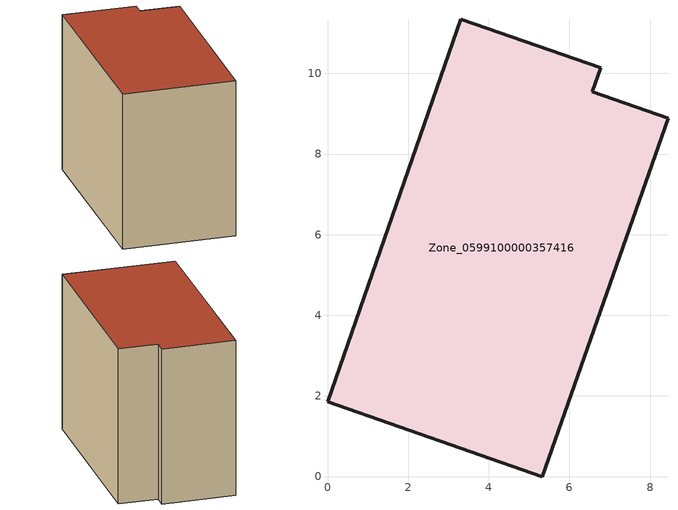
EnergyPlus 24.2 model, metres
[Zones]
Zone_0599100000357416
 floor ground (C_G): 0,1.85 3.3,11.34 6.77,10.14 6.57,9.54 8.45,8.89 5.32,0 z0
 wall outside (C_F): 3.3,11.34 0,1.85 5.32,0 8.45,8.89 6.57,9.54 6.77,10.14 3.3,11.34 z0:8.05
 roof outside (C_R): 0,1.85 5.32,0 8.45,8.89 6.57,9.54 6.77,10.14 3.3,11.34 z8.05
[BUILDING]
Pand.0599100000357416: North Axis=0; Terrain=City; Loads Convergence Tolerance Value=0.04; Temperature Convergence Tolerance Value=0.4; Solar Distribution=FullExterior; Maximum Number of Warmup Days=25; Minimum Number of Warmup Days=1
[Site:Location]
Rotterdam.The.Hague.AP_ZH_NLD Design_Conditions: Latitude=51.96; Longitude=4.45; Time Zone=1; Elevation=-4.5
[SITE:GROUNDTEMPERATURE:BUILDINGSURFACE]
18, 18, 18, 18, 18, 18, 18, 18, 18, 18, 18, 18
[MATERIAL] Thermal Absorptance=0.9; Solar Absorptance=0.7; Visible Absorptance=0.7
Name | Roughness | Thickness | Conductivity | Density | Specific Heat
G.TC.1992-2005 | MediumSmooth | 0.15 | 0.06 | 540 | 1210
F.TC.1992-2005 | Rough | 0.3 | 0.12 | 1920 | 840
R.TC.1992-2005 | MediumRough | 0.2 | 0.08 | 1500 | 1000
[CONSTRUCTION]
C_G: G.TC.1992-2005
C_F: F.TC.1992-2005
C_R: R.TC.1992-2005
[ZONE]
Zone_0599100000357416: Type=1; Multiplier=1; Ceiling Height=Autocalculate; Volume=Autocalculate; Floor Area=autocalculate; Part of Total Floor Area=Yes
[ZONEINFILTRATION:DESIGNFLOWRATE]
Infil_Zone_0599100000357416: Zone or ZoneList or Space or SpaceList=Zone_0599100000357416; Schedule=AlwaysOn; Design Flow Rate Calculation Method=Flow/Area; Flow Rate per Floor Area=0.0015; Constant Term Coefficient=1; Temperature Term Coefficient=0; Velocity Term Coefficient=0; Velocity Squared Term Coefficient=0
[HVACTEMPLATE:ZONE:IDEALLOADSAIRSYSTEM]
Zone_0599100000357416: Maximum Heating Supply Air Temperature=50; Minimum Cooling Supply Air Temperature=13; Maximum Heating Supply Air Humidity Ratio=0.0156; Minimum Cooling Supply Air Humidity Ratio=0.0077; Heating Limit=NoLimit; Cooling Limit=NoLimit; Dehumidification Control Type=ConstantSensibleHeatRatio; Cooling Sensible Heat Ratio=0.7; Dehumidification Setpoint=60; Humidification Control Type=None; Humidification Setpoint=30; Outdoor Air Method=None; Outdoor Air Flow Rate per Person=0.00944; Outdoor Air Flow Rate per Zone Floor Area=0; Outdoor Air Flow Rate per Zone=0; Demand Controlled Ventilation Type=None; Outdoor Air Economizer Type=NoEconomizer; Heat Recovery Type=None; Sensible Heat Recovery Effectiveness=0.7; Latent Heat Recovery Effectiveness=0.65
[ZONECONTROL:THERMOSTAT]
ThermostatControl_Zone_0599100000357416: Zone or ZoneList=Zone_0599100000357416; Control Type Schedule=DualSetpointControlType; Control 1=Thermostat_Zone_0599100000357416; Temperature Difference Between Cutout And Setpoint=0
[THERMOSTATSETPOINT:DUALSETPOINT]
Thermostat_Zone_0599100000357416: Heating Setpoint Temperature Schedule=HeatingSetpoint_Zone_0599100000357416; Cooling Setpoint Temperature Schedule=CoolingSetpoint_Zone_0599100000357416
[SCHEDULE:COMPACT]
HeatingSetpoint_Zone_0599100000357416: Through: 12/31, For: AllDays, Until: 24:00, 21
CoolingSetpoint_Zone_0599100000357416: Through: 12/31, For: AllDays, Until: 24:00, 24
DualSetpointControlType: Through: 12/31, For: AllDays, Until: 24:00, 4
AlwaysOn: Through: 12/31, For: AllDays, Until: 24:00, 1
